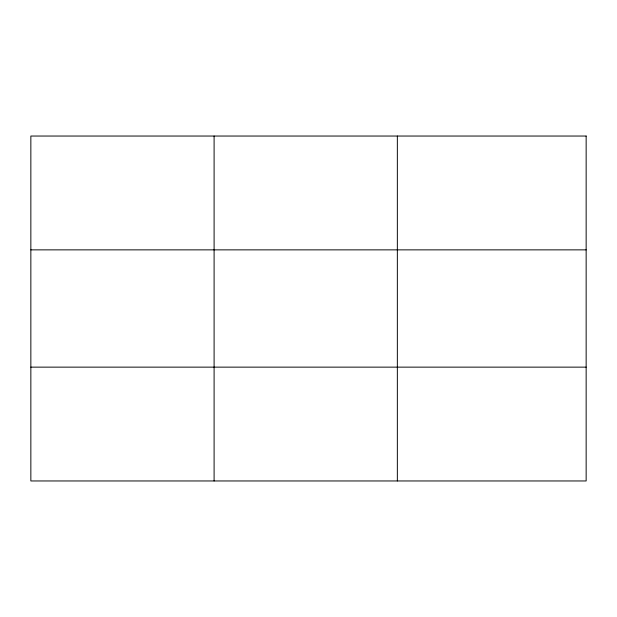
<?xml version="1.0" encoding="UTF-8"?>
<svg xmlns="http://www.w3.org/2000/svg" width="617" height="617" viewBox="0 0 617 617"><rect width="100%" height="100%" fill="white"/><g stroke="black" fill="none" stroke-linecap="round" stroke-linejoin="round"><path stroke-width="0.93" d="M214.099 136.041L214.099 480.959M397.348 136.041L397.348 480.959M30.85 249.862L586.15 249.862M30.85 367.138L586.15 367.138M586.15 136.041L586.15 480.959L30.85 480.959L30.85 136.041L586.15 136.041"/></g></svg>
